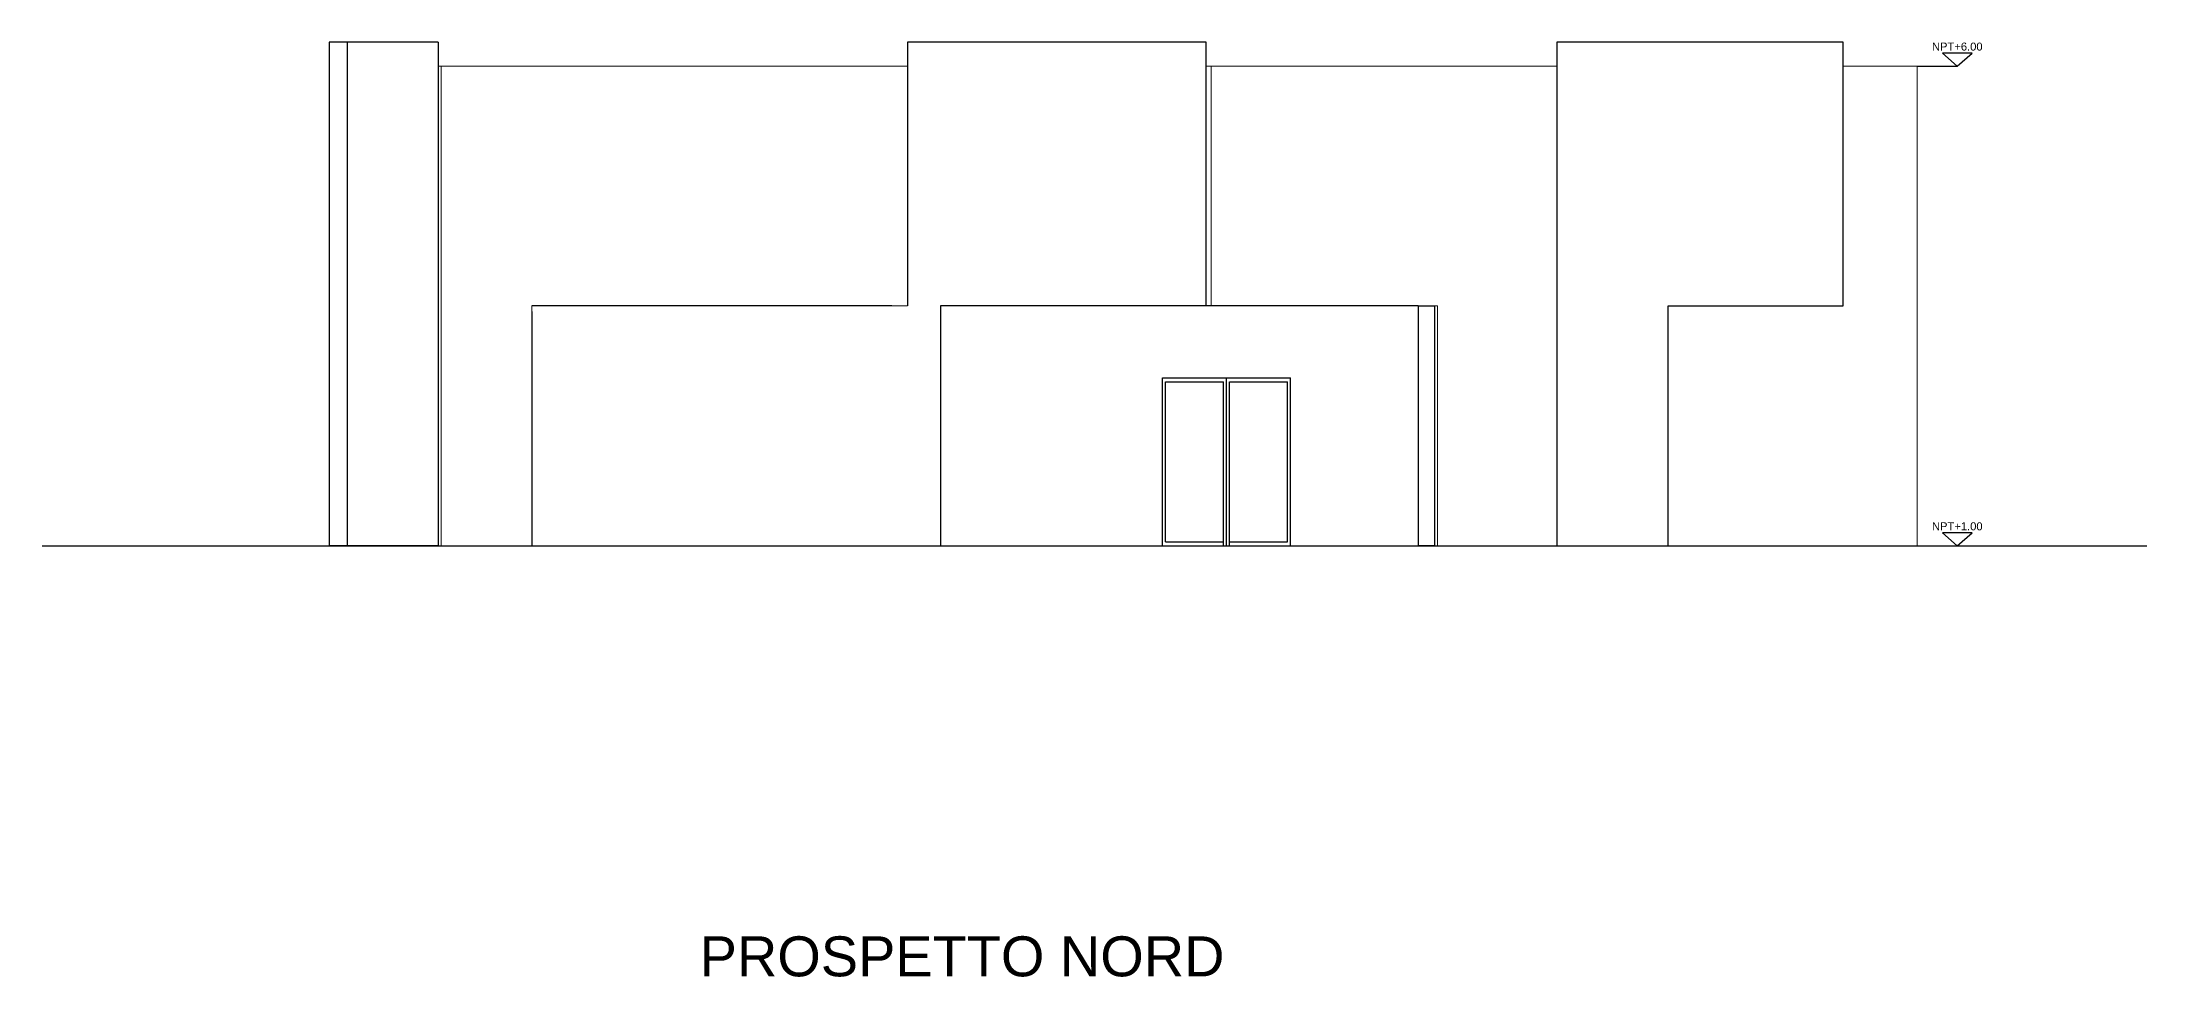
# Model space of a CAD drawing. Header units: millimetres. Extents: x 3468 to 20390, y -976 to 7887.
# Drawn here: x 17760 to 20390, y 1374 to 2543 of the extents above; entities that cross this region are included whole.
import ezdxf
from ezdxf.enums import TextEntityAlignment as Align

# ---------------------------------------------------------------- set-up
doc = ezdxf.new("R2010")
doc.units = ezdxf.units.MM
doc.layers.add('A-ANNO-SYMB', color=3, linetype='Continuous')
doc.layers.add('A-ANNO-TEXT', color=3, linetype='Continuous')
doc.layers.add('MURO', color=1, linetype='Continuous', lineweight=25)
doc.layers.add('vetro', color=140, linetype='Continuous', lineweight=15)
doc.styles.add('ARIAL', font='Arial.ttf')
doc.styles.get("Standard").update_dxf_attribs({"font": 'Arial.ttf'})

msp = doc.modelspace()

# ---------------------------------------------------------------- linework, layer by layer
for p, q in [((19479.8, 2213), (18882.9, 2213)), ((18882.9, 2213), (18882.9, 1913)), ((19479.8, 2213), (19479.8, 1913)), ((19160.3, 1913), (19160.1, 2123)), ((19160.2, 2123), (19320.1, 2123)), ((19163.9, 2118), (19236.4, 2118)), ((19164, 1918), (19164, 2118)), ((19236.5, 1913), (19236.5, 2118)), ((19240.3, 1913), (19240.3, 2123)), ((19243.9, 2118), (19316.4, 2118)), ((19244.1, 1913), (19243.9, 2118)), ((19316.5, 1918), (19316.3, 2118)), ((19320.3, 1913), (19320.1, 2123)), ((19160.2, 2098), (19160.2, 2098)), ((18103.3, 1913), (20103.3, 1913)), ((18882.9, 1913), (19479.6, 1913)), ((19164, 1918), (19236.5, 1918)), ((19244, 1918), (19316.5, 1918))]:
    msp.add_line(p, q)
at = {"ltscale": 2}
msp.add_line((17760.2, 1913), (20390.4, 1913), dxfattribs=at)
at = {"layer": 'A-ANNO-SYMB', "ltscale": 0.8}
for p, q in [((20103.3, 2513), (20153.3, 2513)), ((20103.3, 1913), (20153.3, 1913))]:
    msp.add_line(p, q, dxfattribs=at)
at = {"layer": 'A-ANNO-SYMB'}
for points in [[(20153.3, 2513), (20171.8, 2529.2), (20135, 2529.2)], [(20153.3, 1913), (20171.8, 1929.2), (20135, 1929.2)]]:
    msp.add_lwpolyline(points, close=True, dxfattribs=at)
at = {"layer": 'MURO'}
for p, q in [((18142, 2543), (18118.9, 2543)), ((18118.9, 2543), (18118.9, 1913)), ((18255, 2543), (18142, 2543)), ((18142, 1913), (18142, 2543)), ((18255, 2543), (18255, 1913)), ((19215, 2543), (18841.5, 2543)), ((18841.5, 2543), (18841.5, 2213)), ((19215, 2213), (19215, 2543)), ((20011, 2543), (19652.9, 2543)), ((19652.9, 2543), (19652.9, 1913)), ((20011, 2213), (20011, 2543)), ((18822.1, 2213), (18372.2, 2213)), ((19479.6, 2213), (19499.9, 2213)), ((19479.8, 2213), (19500, 2213)), ((19500, 2213), (19500, 1913)), ((19792, 2213), (20011, 2213)), ((19792, 1913), (19792, 2213)), ((18372.2, 2206), (18372.2, 1913)), ((18142, 1913), (18118.9, 1913)), ((18255, 1913), (18142, 1913)), ((18372.2, 1913), (18882.9, 1913)), ((19500, 1913), (19479.8, 1913)), ((19652.9, 1913), (19792, 1913))]:
    msp.add_line(p, q, dxfattribs=at)
at = {"layer": 'vetro'}
for p, q in [((18841.5, 2513), (18255, 2513)), ((18255, 2513), (18255, 1913)), ((18258.8, 2513), (18258.8, 1913)), ((18841.5, 2213), (18841.5, 2513)), ((19652.9, 2513), (19215, 2513)), ((19215, 2513), (19215, 2213)), ((19221.2, 2513), (19221.2, 2213)), ((19652.9, 1913), (19652.9, 2513)), ((20103.3, 2513), (20011, 2513)), ((20011, 2513), (20011, 2213)), ((20103.3, 1913), (20103.3, 2513)), ((18372.2, 1913), (18372.2, 2213)), ((18372.2, 2213), (18841.5, 2213)), ((19215, 2213), (19479.6, 2213)), ((19503.8, 2213), (19500, 2213)), ((19503.8, 2213), (19503.8, 1913)), ((20011, 2213), (19792, 2213)), ((19792, 2213), (19792, 1913)), ((18255, 1913), (18372.2, 1913)), ((19500, 1913), (19652.9, 1913)), ((19792, 1913), (20103.3, 1913))]:
    msp.add_line(p, q, dxfattribs=at)

# ---------------------------------------------------------------- texts
at = {"insert": (18581.9, 1424.5), "char_height": 50, "attachment_point": 1}
msp.add_mtext_dynamic_manual_height_columns('PROSPETTO NORD', width=1017.121, gutter_width=12.5, heights=[0], dxfattribs=at)
at = {"layer": 'A-ANNO-TEXT', "style": 'ARIAL'}
for s, p in [('NPT+6.00', (20153.4, 2532.4)), ('NPT+1.00', (20153.4, 1932.4))]:
    msp.add_text(s, height=10, rotation=359.935, dxfattribs=at).set_placement(p, align=Align.CENTER)

doc.saveas('drawing.dxf')
